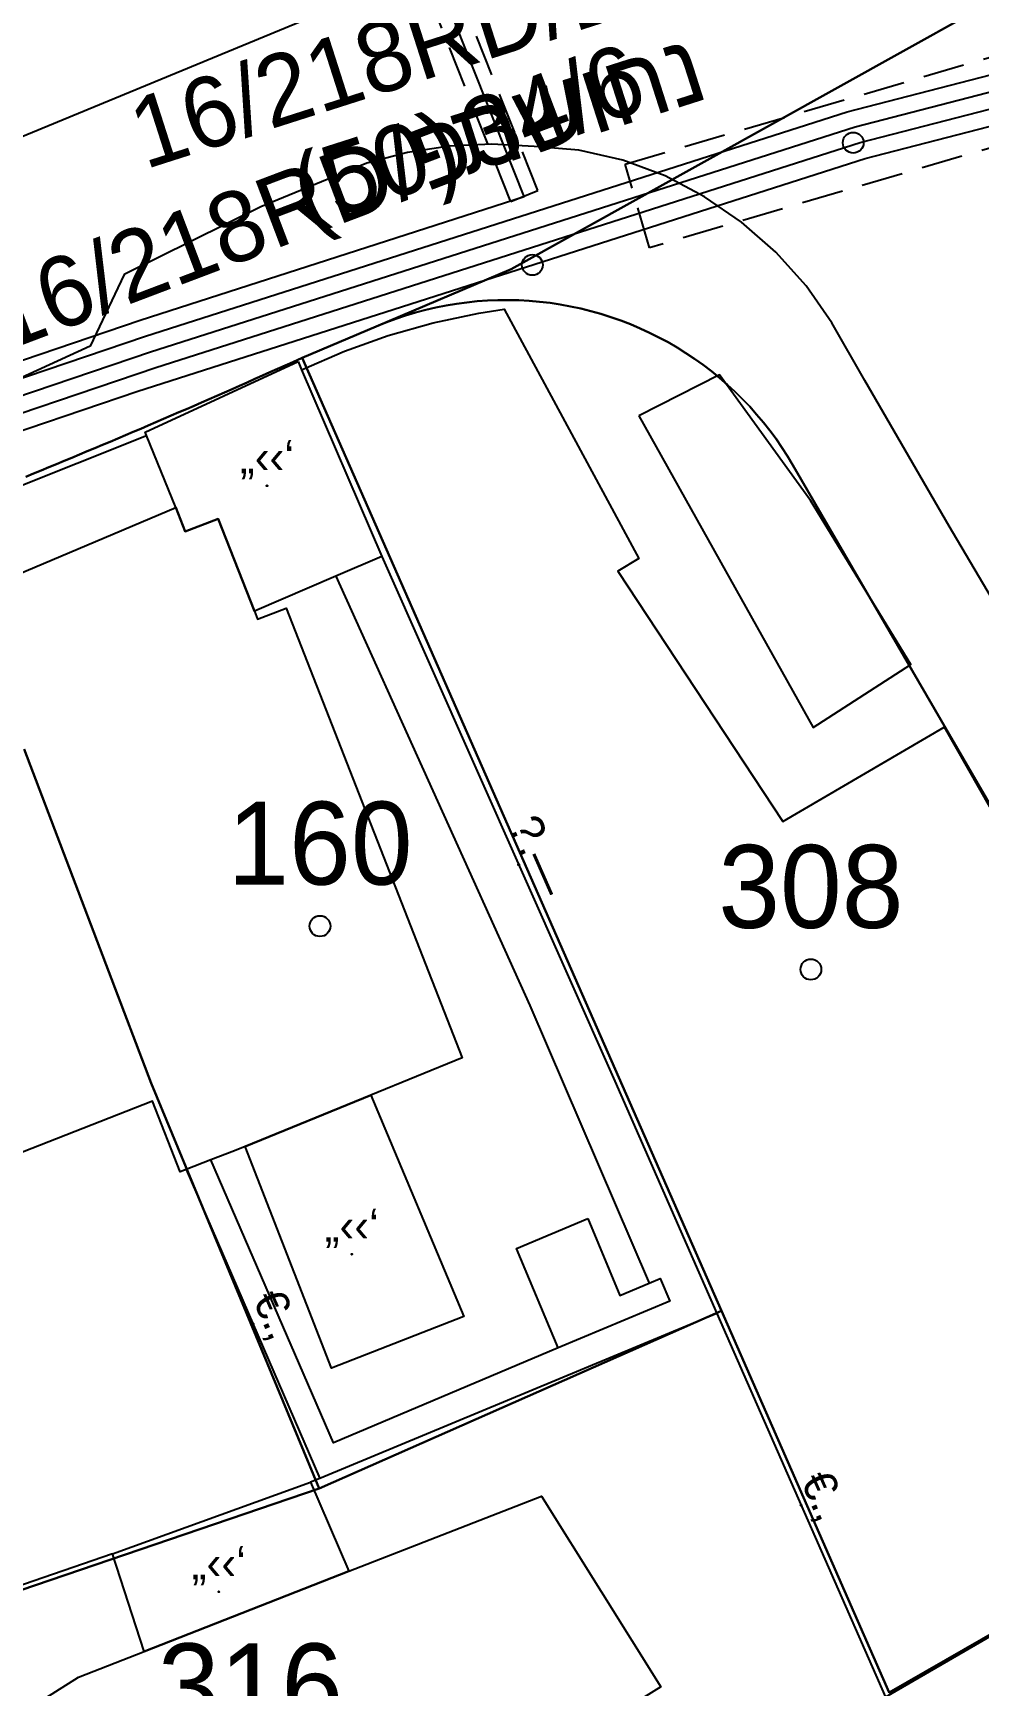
# Model space of a CAD drawing. Header units: metres. Extents: x 218299 to 220222, y 572714 to 574340.
# Drawn here: x 218935.08 to 218957.87, y 573394.8 to 573434.64 of the extents above; entities that cross this region are included whole.
import ezdxf
from ezdxf.enums import TextEntityAlignment as Align

# ---------------------------------------------------------------- set-up
doc = ezdxf.new("R2010")
doc.units = ezdxf.units.M
doc.header["$MEASUREMENT"] = 0
doc.linetypes.add('DASH15', pattern=[1.5, 1, -0.5])
for name, color, linetype in [('1602', 44, 'Continuous'), ('1603', 44, 'Continuous'), ('6091', 102, 'CABLEUNDEXIST03'), ('6151', 102, 'CABLEUNDEXIST03'), ('6261', 7, 'Continuous'), ('6701', 7, 'DASH15'), ('6910', 102, 'Continuous'), ('6916', 7, 'Continuous'), ('A_POINTS', 2, 'Continuous'), ('M2200', 253, 'Continuous'), ('M2207', 253, 'Continuous'), ('M2401', 7, 'Continuous'), ('M2404', 7, 'Continuous'), ('M2407', 253, 'Continuous'), ('M2408', 253, 'Continuous'), ('M2420', 253, 'Continuous'), ('M2602', 253, 'Continuous'), ('M2605', 253, 'Continuous')]:
    doc.layers.add(name, color=color, linetype=linetype)
doc.styles.add('HEBTXT', font='HEBTXT')
doc.styles.add('MAVAT_HEBTXT', font='HEBTXT')
doc.linetypes.add('CABLEUNDEXIST03', pattern='A,3.5,[222,elecad.shx,S=0.01,R=0,X=0,Y=0],1.5', length=5)

# ---------------------------------------------------------------- blocks, each defined once
blk = doc.blocks.new('6261')
blk.add_lwpolyline([(-2, -1.2), (2, -1.2), (2, 1.2), (-2, 1.2)], close=True)
at = {"color": 0}
blk.add_solid([(2, 1.2), (-2, -1.2), (2, -1.2)], dxfattribs=at)
at = {"color": 0, "style": 'HEBTXT'}
blk.add_attdef('PIL_NAME', (2.689, 2.418), '', height=1.7, dxfattribs=at)
at = {"style": 'HEBTXT'}
blk.add_attdef('CAMUT_MONIM', (2.489, 0.218), '', height=1.7, dxfattribs=at)
at = {"color": 0, "style": 'HEBTXT', "flags": 1}
for tag, p in [('TYPE', (2.585, -1.773)), ('MAP_TYPE', (2.689, -3.782))]:
    blk.add_attdef(tag, p, '', height=1.7, dxfattribs=at)
blk = doc.blocks.new('6910')
at = {"layer": 'A_POINTS'}
blk.add_circle((0, 0), 0.25, dxfattribs=at)
at = {"color": 0, "style": 'HEBTXT', "flags": 1}
blk.add_attdef('CODE', (-2.918, 6.399), '', height=1.7, dxfattribs=at)
at = {"color": 0, "style": 'HEBTXT'}
for tag, p in [('PATH', (0.169, 4.708)), ('HTCH', (0.169, 2.708))]:
    blk.add_attdef(tag, text='', height=1.7, dxfattribs=at).set_placement(p, align=Align.MIDDLE_CENTER)
blk = doc.blocks.new('6916')
at = {"layer": 'A_POINTS'}
blk.add_circle((0, 0), 0.25, dxfattribs=at)
at = {"color": 0, "style": 'HEBTXT'}
for tag, p in [('HTCH', (0.006, 3.527)), ('PIPE', (0.049, 1.33))]:
    blk.add_attdef(tag, text='', height=1.7, dxfattribs=at).set_placement(p, align=Align.MIDDLE_CENTER)
blk = doc.blocks.new('1603')
at = {"layer": 'A_POINTS'}
blk.add_circle((0, 0), 0.25, dxfattribs=at)
at = {"color": 0, "style": 'HEBTXT'}
blk.add_attdef('PARCEL_NUM', text='', height=2, dxfattribs=at).set_placement((0, 1), align=Align.CENTER)
at = {"color": 0, "style": 'HEBTXT', "flags": 1}
blk.add_attdef('LOT_NUM', text='', height=2, dxfattribs=at).set_placement((0, -2.5), align=Align.CENTER)
blk = doc.blocks.new('M2602')
blk.add_circle((0, 0), 0.025)
at = {"style": 'MAVAT_HEBTXT'}
blk.add_attdef('NAME', text='', height=0.8, dxfattribs=at).set_placement((0, 1.592), align=Align.MIDDLE)
blk = doc.blocks.new('M2605')
blk.add_circle((0, 0), 0.025)
at = {"style": 'MAVAT_HEBTXT'}
blk.add_attdef('NAME', text='', height=0.8, dxfattribs=at).set_placement((0, 1.592), align=Align.MIDDLE)
blk = doc.blocks.new('M2207')
blk.add_circle((0, 0), 0.025)
at = {"style": 'MAVAT_HEBTXT'}
blk.add_attdef('NAME', text='', height=0.8, dxfattribs=at).set_placement((0, 1.592), align=Align.MIDDLE)
blk = doc.blocks.new('111')
at = {"layer": 'M2200'}
blk.add_polyline3d([(218933.38, 573421.03, 570.24), (218938.516, 573423.2, 570.24), (218938.516, 573423.2, 570.24), (218938.743, 573422.62, 570.24), (218938.743, 573422.62, 570.24), (218939.538, 573422.932, 570.24), (218939.538, 573422.932, 570.24), (218940.41, 573420.704, 570.24), (218940.486, 573420.508, 570.24), (218941.174, 573420.777, 570.24), (218945.417, 573409.938, 570), (218943.216, 573409.039, 570.096), (218940.187, 573407.803, 570.228), (218939.929, 573407.698, 570.24), (218939.361, 573407.475, 570.24), (218938.768, 573407.243, 570.24), (218938.622, 573407.186, 570.24), (218937.956, 573408.891, 570.48), (218931.273, 573406.275, 570.48)], dxfattribs=at)
blk.add_polyline3d([(218936.167, 573395.011, 568.91), (218937.753, 573395.631, 568.894), (218942.687, 573397.561, 568.845), (218947.326, 573399.375, 568.8), (218950.206, 573394.78, 569.04), (218944.802, 573391.426, 568.968), (218939.68, 573388.246, 568.901), (218932.023, 573383.493, 568.8), (218932.023, 573383.493, 568.8), (218929.45, 573387.324, 568.8), (218927.124, 573390.786, 568.8), (218927.508, 573390.995, 568.8), (218926.212, 573393.063, 568.08), (218928.271, 573394.353, 568.08), (218929.558, 573392.299, 568.8), (218931.47, 573393.497, 569.04), (218931.891, 573392.826, 569.04), (218934.334, 573394.481, 569.04), (218934.684, 573394.073, 569.04)], close=True, dxfattribs=at)
at = {"layer": 'M2207'}
for points in [[(218941.463, 573426.718, 569.64), (218941.547, 573426.523, 569.645), (218943.479, 573422.021, 569.76), (218943.479, 573422.021, 569.76), (218942.368, 573421.544, 569.803), (218940.41, 573420.704, 569.88), (218939.538, 573422.932, 569.88), (218938.743, 573422.62, 569.88), (218938.516, 573423.2, 569.88), (218937.806, 573424.936, 569.88), (218937.773, 573425.015, 569.88)], [(218943.216, 573409.039, 570.134), (218945.458, 573403.706, 570), (218942.269, 573402.458, 570), (218940.187, 573407.803, 570.127)], [(218948.44, 573406.061, 569.76), (218949.214, 573404.208, 569.76), (218949.919, 573404.502, 569.586), (218950.19, 573404.615, 569.52), (218950.419, 573404.068, 569.52), (218947.728, 573402.944, 569.76), (218947.728, 573402.944, 569.76), (218946.725, 573405.344, 569.76)], [(218942.687, 573397.561, 568.445), (218937.753, 573395.631, 568.414), (218936.989, 573397.981, 568.08), (218936.989, 573397.981, 568.08), (218941.764, 573399.709, 567.84), (218941.764, 573399.709, 567.84)]]:
    blk.add_polyline3d(points, close=True, dxfattribs=at)
at = {"layer": 'M2401'}
blk.add_polyline3d([(218961.177, 573415.942, 566.014), (218957.151, 573422.748, 566.494), (218955.121, 573426.264, 566.734), (218954.323, 573427.655, 566.734), (218953.702, 573428.542, 566.821), (218952.971, 573429.357, 566.85), (218952.148, 573430.079, 566.821), (218951.255, 573430.691, 566.734), (218950.303, 573431.197, 566.79), (218949.284, 573431.575, 566.85), (218948.223, 573431.813, 566.911), (218947.149, 573431.905, 566.974), (218946.133, 573431.959, 566.955), (218945.111, 573431.909, 566.969), (218944.101, 573431.755, 567.015), (218943.119, 573431.5, 567.094), (218940.56, 573430.448, 567.094), (218937.268, 573428.814, 567.094), (218936.449, 573427.086, 567.094), (218934.687, 573426.275, 567.334)], dxfattribs=at)
at = {"layer": 'M2404'}
blk.add_polyline3d([(218961.177, 573415.942, 566.014), (218957.151, 573422.748, 566.494), (218955.121, 573426.264, 566.734), (218954.323, 573427.655, 566.734), (218953.702, 573428.542, 566.821), (218952.971, 573429.357, 566.85), (218952.148, 573430.079, 566.821), (218951.255, 573430.691, 566.734), (218950.303, 573431.197, 566.79), (218949.284, 573431.575, 566.85), (218948.223, 573431.813, 566.911), (218947.149, 573431.905, 566.974), (218946.133, 573431.959, 566.955), (218945.111, 573431.909, 566.969), (218944.101, 573431.755, 567.015), (218943.119, 573431.5, 567.094), (218940.56, 573430.448, 567.094), (218937.268, 573428.814, 567.094), (218936.449, 573427.086, 567.094), (218934.687, 573426.275, 567.334)], dxfattribs=at)
at = {"layer": 'M2407'}
for points in [[(218942.368, 573421.544, 568.035), (218947.044, 573411.197, 567.855), (218949.919, 573404.502, 567.855)], [(218947.728, 573402.944, 567.855), (218942.317, 573400.659, 567.855), (218939.361, 573407.475, 567.855)]]:
    blk.add_polyline3d(points, dxfattribs=at)
at = {"layer": 'M2408'}
for points in [[(218941.547, 573426.523, 567.285), (218942.576, 573426.968, 567.194), (218943.635, 573427.345, 567.131), (218944.717, 573427.652, 567.098), (218945.818, 573427.887, 567.094), (218946.425, 573427.984, 567.105), (218949.668, 573421.969, 566.925), (218949.165, 573421.667, 566.925), (218953.144, 573415.629, 566.745), (218957.031, 573417.904, 566.385), (218960.703, 573411.457, 565.845)], [(218961.138, 573397.735, 565.305), (218955.612, 573394.529, 565.125)], [(218949.672, 573425.414, 566.925), (218951.761, 573421.674, 566.745), (218953.874, 573417.902, 566.565), (218956.227, 573419.415, 566.385), (218953.811, 573423.37, 566.745), (218951.618, 573426.397, 566.745), (218949.672, 573425.414, 566.925)]]:
    blk.add_polyline3d(points, dxfattribs=at)
at = {"layer": 'M2420', "linetype": 'Continuous', "lineweight": -3}
blk.add_lwpolyline([(218778.789, 573430.643), (218823.5, 573420), (218850.7, 573416.62), (218872.91, 573416.69), (218902.91, 573421.31), (218924.8, 573428), (218952.3, 573439.38), (218956.3, 573441.88), (218980.91, 573457.81), (218995.09, 573470.88), (219024.2, 573502.19), (219042.09, 573537.19), (219043.91, 573540.62), (219049.7, 573557.12), (219054.59, 573574.81), (219057.41, 573589.69), (219057.5, 573620.62), (219058, 573628.19), (219058.7, 573640.38), (219046.5, 573689.62), (219028.09, 573726.31)], dxfattribs=at)
at = {"layer": 'M2602'}
for points in [[(218938.768, 573407.243, 569.205), (218941.987, 573399.801, 569.055)], [(218951.552, 573403.772, 567.33), (218955.612, 573394.529, 566.88), (218955.612, 573394.529, 566.88)]]:
    blk.add_polyline3d(points, dxfattribs=at)
at = {"layer": 'M2605'}
for points in [[(218932.833, 573422.952, 568.08), (218937.806, 573424.936, 568.08)], [(218943.479, 573422.021, 567.93), (218949.093, 573409.374, 567.93), (218951.552, 573403.772, 567.78), (218951.552, 573403.772, 567.78), (218941.987, 573399.801, 567.78), (218941.764, 573399.709, 567.78)], [(218936.989, 573397.981, 567.48), (218933.184, 573396.676, 567.547), (218932.708, 573396.513, 567.555), (218931.159, 573395.981, 567.582), (218928.427, 573395.044, 567.63), (218924.184, 573393.741, 567.708), (218920.704, 573392.671, 567.771), (218920.222, 573392.523, 567.78), (218912.818, 573390.752, 567.923), (218912.46, 573390.667, 567.93)]]:
    blk.add_polyline3d(points, dxfattribs=at)
at = {"layer": 'M2207'}
ref = blk.add_blockref('M2207', (218940.713, 573423.726), dxfattribs=dict(at, xscale=0.5, yscale=0.5, zscale=0.5))
ref.add_attrib('NAME', '„‹‹‘', dxfattribs={"layer": '0', "height": 0.8, "style": 'MAVAT_HEBTXT'}).set_placement((218940.713, 573424.351), align=Align.MIDDLE)
ref = blk.add_blockref('M2207', (218942.756, 573405.203), dxfattribs=dict(at, xscale=0.5, yscale=0.5, zscale=0.5))
ref.add_attrib('NAME', '„‹‹‘', dxfattribs={"layer": '0', "height": 0.8, "style": 'MAVAT_HEBTXT'}).set_placement((218942.756, 573405.828), align=Align.MIDDLE)
ref = blk.add_blockref('M2207', (218939.552, 573397.069), dxfattribs=dict(at, xscale=0.5, yscale=0.5, zscale=0.5))
ref.add_attrib('NAME', '„‹‹‘', dxfattribs={"layer": '0', "height": 0.8, "style": 'MAVAT_HEBTXT'}).set_placement((218939.552, 573397.694), align=Align.MIDDLE)
at = {"layer": 'M2602'}
ref = blk.add_blockref('M2602', (218940.377, 573403.522), dxfattribs=dict(at, xscale=0.5, yscale=0.5, zscale=0.5))
ref.add_attrib('NAME', '€.‚', dxfattribs={"layer": '0', "height": 0.8, "rotation": 293.3881, "style": 'MAVAT_HEBTXT'}).set_placement((218940.882, 573403.741), align=Align.MIDDLE)
ref = blk.add_blockref('M2602', (218953.582, 573399.15), dxfattribs=dict(at, xscale=0.5, yscale=0.5, zscale=0.5))
ref.add_attrib('NAME', '€.‚', dxfattribs={"layer": '0', "height": 0.8, "rotation": 293.7146, "style": 'MAVAT_HEBTXT'}).set_placement((218954.086, 573399.372), align=Align.MIDDLE)
at = {"layer": 'M2605'}
ref = blk.add_blockref('M2605', (218946.776, 573414.593), dxfattribs=dict(at, xscale=0.5, yscale=0.5, zscale=0.5))
ref.add_attrib('NAME', '\x9a.—', dxfattribs={"layer": '0', "height": 0.8, "rotation": 293.6984, "style": 'MAVAT_HEBTXT'}).set_placement((218947.28, 573414.814), align=Align.MIDDLE)

msp = doc.modelspace()

# ---------------------------------------------------------------- linework, layer by layer
at = {"layer": '1602'}
for points in [[(218967.13, 573440.38), (218946.594, 573428.944), (218943.3464, 573427.5673), (218941.56, 573426.81), (218941.3318, 573426.7071), (218941.1494, 573426.6252), (218940.9669, 573426.5433), (218940.7843, 573426.4617), (218940.6016, 573426.3802), (218940.4189, 573426.299), (218940.2361, 573426.2178), (218940.0532, 573426.1369), (218939.8702, 573426.0561), (218939.6872, 573425.9756), (218939.5041, 573425.8951), (218939.3209, 573425.8149), (218939.1376, 573425.7348), (218938.9542, 573425.655), (218938.7708, 573425.5752), (218938.5873, 573425.4957), (218938.4037, 573425.4164), (218938.2201, 573425.3372), (218938.0363, 573425.2582), (218937.8525, 573425.1793), (218937.6686, 573425.1007), (218937.4847, 573425.0222), (218937.3007, 573424.9439), (218937.1165, 573424.8658), (218936.9324, 573424.7878), (218936.7481, 573424.71), (218936.5638, 573424.6324), (218936.3794, 573424.555), (218936.1949, 573424.4778), (218936.0103, 573424.4007), (218935.8257, 573424.3238), (218935.641, 573424.2471), (218935.4562, 573424.1705), (218935.2714, 573424.0942), (218935.0865, 573424.018), (218934.9015, 573423.942)], [(218961.81, 573409.72), (218953.3862, 573424.2204), (218953.2566, 573424.4358), (218953.1202, 573424.647), (218952.9773, 573424.8537), (218952.8279, 573425.0559), (218952.6722, 573425.2533), (218952.5105, 573425.4457), (218952.3427, 573425.6329), (218952.1692, 573425.8148), (218951.99, 573425.9911), (218951.8054, 573426.1617), (218951.6155, 573426.3265), (218951.4206, 573426.4851), (218951.2207, 573426.6376), (218951.0162, 573426.7837), (218950.8071, 573426.9233), (218950.5938, 573427.0563), (218950.3764, 573427.1825), (218950.1552, 573427.3019), (218949.9303, 573427.4142), (218949.702, 573427.5194), (218949.4705, 573427.6173), (218949.236, 573427.708), (218948.9988, 573427.7912), (218948.7591, 573427.867), (218948.5172, 573427.9351), (218948.2732, 573427.9957), (218948.0275, 573428.0485), (218947.7802, 573428.0936), (218947.5316, 573428.1309), (218947.2819, 573428.1604), (218947.0315, 573428.182), (218946.7805, 573428.1958), (218946.5292, 573428.2016), (218946.2778, 573428.1995), (218946.0266, 573428.1896), (218945.7759, 573428.1718), (218945.5258, 573428.1461), (218945.2767, 573428.1125), (218945.0288, 573428.0712), (218944.7822, 573428.022), (218944.5374, 573427.9652), (218944.2944, 573427.9007), (218944.0536, 573427.8285), (218943.8152, 573427.7489), (218943.5794, 573427.6618), (218943.3464, 573427.5673), (218946.594, 573428.944), (218967.13, 573440.38)], [(218961.02, 573397.69), (218955.7039, 573394.6431), (218951.66, 573403.84), (218941.56, 573426.81), (218943.3464, 573427.5673), (218943.5794, 573427.6618), (218943.8152, 573427.7489), (218944.0536, 573427.8285), (218944.2944, 573427.9007), (218944.5374, 573427.9652), (218944.7822, 573428.022), (218945.0288, 573428.0712), (218945.2767, 573428.1125), (218945.5258, 573428.1461), (218945.7759, 573428.1718), (218946.0266, 573428.1896), (218946.2778, 573428.1995), (218946.5292, 573428.2016), (218946.7805, 573428.1958), (218947.0315, 573428.182), (218947.2819, 573428.1604), (218947.5316, 573428.1309), (218947.7802, 573428.0936), (218948.0275, 573428.0485), (218948.2732, 573427.9957), (218948.5172, 573427.9351), (218948.7591, 573427.867), (218948.9988, 573427.7912), (218949.236, 573427.708), (218949.4705, 573427.6173), (218949.702, 573427.5194), (218949.9303, 573427.4142), (218950.1552, 573427.3019), (218950.3764, 573427.1825), (218950.5938, 573427.0563), (218950.8071, 573426.9233), (218951.0162, 573426.7837), (218951.2207, 573426.6376), (218951.4206, 573426.4851), (218951.6155, 573426.3265), (218951.8054, 573426.1617), (218951.99, 573425.9911), (218952.1692, 573425.8148), (218952.3427, 573425.6329), (218952.5105, 573425.4457), (218952.6722, 573425.2533), (218952.8279, 573425.0559), (218952.9773, 573424.8537), (218953.1202, 573424.647), (218953.2566, 573424.4358), (218953.3862, 573424.2204), (218961.81, 573409.72)], [(218934.9015, 573423.942), (218935.0865, 573424.018), (218935.2714, 573424.0942), (218935.4562, 573424.1705), (218935.641, 573424.2471), (218935.8257, 573424.3238), (218936.0103, 573424.4007), (218936.1949, 573424.4778), (218936.3794, 573424.555), (218936.5638, 573424.6324), (218936.7481, 573424.71), (218936.9324, 573424.7878), (218937.1165, 573424.8658), (218937.3007, 573424.9439), (218937.4847, 573425.0222), (218937.6686, 573425.1007), (218937.8525, 573425.1793), (218938.0363, 573425.2582), (218938.2201, 573425.3372), (218938.4037, 573425.4164), (218938.5873, 573425.4957), (218938.7708, 573425.5752), (218938.9542, 573425.655), (218939.1376, 573425.7348), (218939.3209, 573425.8149), (218939.5041, 573425.8951), (218939.6872, 573425.9756), (218939.8702, 573426.0561), (218940.0532, 573426.1369), (218940.2361, 573426.2178), (218940.4189, 573426.299), (218940.6016, 573426.3802), (218940.7843, 573426.4617), (218940.9669, 573426.5433), (218941.1494, 573426.6252), (218941.3318, 573426.7071), (218941.56, 573426.81), (218951.66, 573403.84), (218941.97, 573399.56), (218937.92, 573409.33), (218934.86, 573417.38)], [(218955.7039, 573394.6431), (218961.02, 573397.69), (218985.73, 573408.24), (218987.3939, 573408.9322), (219010.468, 573418.531), (219012.76, 573419.53), (219025.31, 573424.85)], [(218934.86, 573417.38), (218937.92, 573409.33), (218941.97, 573399.56), (218931.17, 573395.88)], [(218924.252, 573393.691), (218931.17, 573395.88), (218941.97, 573399.56), (218951.66, 573403.84), (218955.7039, 573394.6431)]]:
    msp.add_lwpolyline(points, dxfattribs=at)
at = {"layer": '6091'}
msp.add_lwpolyline([(218847.3057, 573411.6516), (218866.0393, 573411.866), (218884.5547, 573413.2114), (218892.1292, 573414.5567), (218911.9912, 573418.5927), (218937.782, 573427.3324), (218954.692, 573432.7367), (218961.8784, 573434.597), (218962.1819, 573434.5985), (218962.1698, 573434.2731), (218962.79, 573434.265), (218962.7869, 573434.4798)], dxfattribs=at)
at = {"layer": '6151'}
for points in [[(218932.2954, 573422.9281), (218931.599, 573425.6565), (218937.6569, 573427.7124), (218946.9127, 573430.7005), (218942.452, 573441.9283)], [(218836.0827, 573410.8325), (218836.4427, 573412.4407), (218847.2861, 573411.2514), (218866.0561, 573411.4662), (218884.6043, 573412.8139), (218892.204, 573414.1637), (218912.0956, 573418.2058), (218937.9071, 573426.9524), (218954.8833, 573432.3779), (218961.93, 573434.1972), (218962.215, 573434.3498), (218962.4366, 573434.3499), (218962.4374, 573434.4809)], [(218894.6606, 573412.508), (218894.6391, 573414.2504), (218912.2, 573417.8188), (218938.0321, 573426.5725), (218955.005, 573431.9969), (218961.9816, 573433.7974), (218962.4635, 573434.3498), (218962.5102, 573434.3507), (218962.5069, 573434.4798)], [(218932.2954, 573422.9281), (218932.2914, 573424.2048), (218937.6018, 573426.0043), (218955.1268, 573431.6159), (218962.0332, 573433.3975), (218962.547, 573434.3498), (218962.5472, 573434.3724), (218962.452, 573434.3732), (218962.4374, 573434.4809)]]:
    msp.add_lwpolyline(points, dxfattribs=at)
at = {"layer": '6701'}
for points in [[(218947.238, 573430.83), (218946.588, 573430.571), (218942.89, 573439.877), (218943.541, 573440.136)], [(218949.931, 573429.461), (218949.341, 573431.477), (218959.745, 573434.525), (218960.335, 573432.51)]]:
    msp.add_lwpolyline(points, close=True, dxfattribs=at)

# ---------------------------------------------------------------- block references
msp.add_blockref('111', (0, 0))
at = {"layer": '1603'}
for p, values in [((218941.9889, 573413.1113), {'PARCEL_NUM': '160'}), ((218953.818, 573412.0671), {'PARCEL_NUM': '308'}), ((218940.3133, 573392.8217), {'PARCEL_NUM': '316'})]:
    msp.add_blockref('1603', p, dxfattribs=at).add_auto_attribs(values)
at = {"layer": '6261'}
ref = msp.add_blockref('6261', (218921.7743, 573433.1701), dxfattribs=dict(at, rotation=17.76999999999452))
ref.add_attrib('PIL_NAME', '16/218RD/פ34/6/2', (218924.0523, 573437.0738), dxfattribs={"layer": '0', "color": 0, "height": 1.7, "rotation": 17.77, "style": 'HEBTXT'})
ref = msp.add_blockref('6261', (218932.2954, 573422.9281), dxfattribs=dict(at, rotation=20.76999999999359))
ref.add_attrib('PIL_NAME', '16/218RD/פ34/6', (218934.366, 573426.9457), dxfattribs={"layer": '0', "color": 0, "height": 1.7, "rotation": 20.77, "style": 'HEBTXT'})
at = {"layer": '6910'}
ref = msp.add_blockref('6910', (218947.1059, 573429.0476), dxfattribs=dict(at, rotation=17.7553))
ref.add_attrib('PATH', '16/218RD/פ34 - ', dxfattribs={"layer": '0', "color": 0, "height": 1.7, "rotation": 17.7553, "style": 'HEBTXT'}).set_placement((218945.5119, 573434.7166), align=Align.MIDDLE_CENTER)
ref.add_attrib('HTCH', '(50)תשוחנ', dxfattribs={"layer": '0', "color": 0, "height": 1.7, "rotation": 17.7553, "style": 'HEBTXT'}).set_placement((218946.2743, 573432.3357), align=Align.MIDDLE_CENTER)
at = {"layer": '6916', "rotation": 16.3287}
msp.add_blockref('6916', (218954.8376, 573431.9931), dxfattribs=at)

doc.saveas('drawing.dxf')
